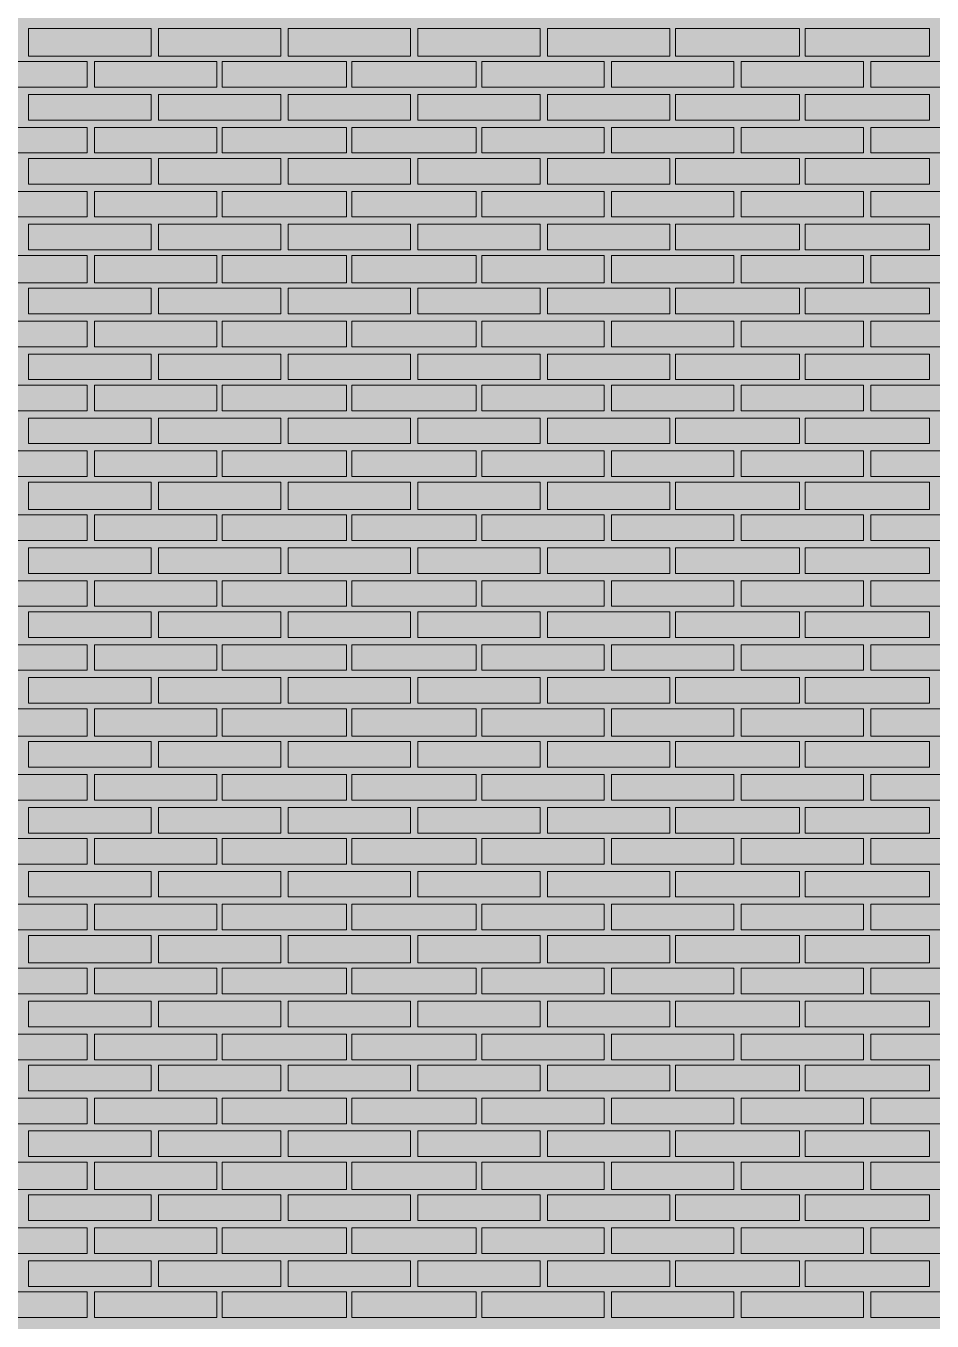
# Model space of a CAD drawing. Header units: millimetres. Extents: x -28928 to 100580, y -22867 to 36490.
# Drawn here: x 65844 to 67942, y -3038 to -40 of the extents above; entities that cross this region are included whole.
import ezdxf

# ---------------------------------------------------------------- set-up
doc = ezdxf.new("R2010")
doc.units = ezdxf.units.MM
doc.layers.add('PDF _Геометрия', color=7, linetype='Continuous', true_color=0x8f8e8d)
doc.layers.add('PDF _Сплошная заливка', color=7, linetype='Continuous', true_color=0xffffff)

msp = doc.modelspace()

# ---------------------------------------------------------------- hatches: boundary and pattern name
at = {"layer": 'PDF _Сплошная заливка', "true_color": 0xdcd6cf, "transparency": 33554559}
msp.add_hatch(color=254, dxfattribs=at).paths.add_polyline_path([(60798.4, -2005.5), (60798.4, -4713.2), (70224.5, -4713.2), (70224.5, -1464), (74070.3, -1464), (74070.3, -4713.2), (82294.9, -4713.2), (82294.9, 9028.4), (55763.7, 9028.4), (55763.7, -4713.2), (56851.1, -4713.2), (56851.1, -1464), (58251.4, -1464), (58251.4, -4713.2), (59499.5, -4713.2), (59499.5, -2005.5)])

# ---------------------------------------------------------------- linework, layer by layer
at = {"layer": 'PDF _Геометрия', "lineweight": 9}
for points in [[(66133.4, -110.1), (65993.7, -110.1), (65849.9, -110.1), (65849.9, -46.6), (65993.7, -46.6), (66133.4, -46.6)], [(66433.7, -110.1), (66294.1, -110.1), (66150.3, -110.1), (66150.3, -46.6), (66294.1, -46.6), (66433.7, -46.6)], [(66734.1, -110.1), (66590.3, -110.1), (66450.7, -110.1), (66450.7, -46.6), (66590.3, -46.6), (66734.1, -46.6)], [(67034.5, -110.1), (66890.7, -110.1), (66751.1, -110.1), (66751.1, -46.6), (66890.7, -46.6), (67034.5, -46.6)], [(67334.9, -110.1), (67191.1, -110.1), (67051.4, -110.1), (67051.4, -46.6), (67191.1, -46.6), (67334.9, -46.6)], [(67635.3, -110.1), (67491.4, -110.1), (67347.6, -110.1), (67347.6, -46.6), (67491.4, -46.6), (67635.3, -46.6)], [(67935.7, -110.1), (67791.8, -110.1), (67648, -110.1), (67648, -46.6), (67791.8, -46.6), (67935.7, -46.6)], [(65985.3, -122.8), (65985.3, -182), (65701.8, -182), (65701.8, -122.8)], [(66285.7, -122.8), (66285.7, -182), (66002.2, -182), (66002.2, -122.8)], [(66586.1, -122.8), (66586.1, -182), (66298.4, -182), (66298.4, -122.8)], [(66886.4, -122.8), (66886.4, -182), (66598.7, -182), (66598.7, -122.8)], [(67182.6, -122.8), (67182.6, -182), (66899.1, -182), (66899.1, -122.8)], [(67483, -122.8), (67483, -182), (67199.5, -182), (67199.5, -122.8)], [(67783.4, -122.8), (67783.4, -182), (67499.9, -182), (67499.9, -122.8)], [(68083.7, -122.8), (68083.7, -182), (67800.3, -182), (67800.3, -122.8)], [(66133.4, -258.2), (65993.7, -258.2), (65849.9, -258.2), (65849.9, -199), (65993.7, -199), (66133.4, -199)], [(66433.7, -258.2), (66294.1, -258.2), (66150.3, -258.2), (66150.3, -199), (66294.1, -199), (66433.7, -199)], [(66734.1, -258.2), (66590.3, -258.2), (66450.7, -258.2), (66450.7, -199), (66590.3, -199), (66734.1, -199)], [(67034.5, -258.2), (66890.7, -258.2), (66751.1, -258.2), (66751.1, -199), (66890.7, -199), (67034.5, -199)], [(67334.9, -258.2), (67191.1, -258.2), (67051.4, -258.2), (67051.4, -199), (67191.1, -199), (67334.9, -199)], [(67635.3, -258.2), (67491.4, -258.2), (67347.6, -258.2), (67347.6, -199), (67491.4, -199), (67635.3, -199)], [(67935.7, -258.2), (67791.8, -258.2), (67648, -258.2), (67648, -199), (67791.8, -199), (67935.7, -199)], [(65985.3, -275.1), (65985.3, -334.3), (65701.8, -334.3), (65701.8, -275.1)], [(66285.7, -275.1), (66285.7, -334.3), (66002.2, -334.3), (66002.2, -275.1)], [(66586.1, -275.1), (66586.1, -334.3), (66298.4, -334.3), (66298.4, -275.1)], [(66886.4, -275.1), (66886.4, -334.3), (66598.7, -334.3), (66598.7, -275.1)], [(67182.6, -275.1), (67182.6, -334.3), (66899.1, -334.3), (66899.1, -275.1)], [(67483, -275.1), (67483, -334.3), (67199.5, -334.3), (67199.5, -275.1)], [(67783.4, -275.1), (67783.4, -334.3), (67499.9, -334.3), (67499.9, -275.1)], [(68083.7, -275.1), (68083.7, -334.3), (67800.3, -334.3), (67800.3, -275.1)], [(66133.4, -406.3), (65993.7, -406.3), (65849.9, -406.3), (65849.9, -347), (65993.7, -347), (66133.4, -347)], [(66433.7, -406.3), (66294.1, -406.3), (66150.3, -406.3), (66150.3, -347), (66294.1, -347), (66433.7, -347)], [(66734.1, -406.3), (66590.3, -406.3), (66450.7, -406.3), (66450.7, -347), (66590.3, -347), (66734.1, -347)], [(67034.5, -406.3), (66890.7, -406.3), (66751.1, -406.3), (66751.1, -347), (66890.7, -347), (67034.5, -347)], [(67334.9, -406.3), (67191.1, -406.3), (67051.4, -406.3), (67051.4, -347), (67191.1, -347), (67334.9, -347)], [(67635.3, -406.3), (67491.4, -406.3), (67347.6, -406.3), (67347.6, -347), (67491.4, -347), (67635.3, -347)], [(67935.7, -406.3), (67791.8, -406.3), (67648, -406.3), (67648, -347), (67791.8, -347), (67935.7, -347)], [(65985.3, -423.2), (65985.3, -482.4), (65701.8, -482.4), (65701.8, -423.2)], [(66285.7, -423.2), (66285.7, -482.4), (66002.2, -482.4), (66002.2, -423.2)], [(66586.1, -423.2), (66586.1, -482.4), (66298.4, -482.4), (66298.4, -423.2)], [(66886.4, -423.2), (66886.4, -482.4), (66598.7, -482.4), (66598.7, -423.2)], [(67182.6, -423.2), (67182.6, -482.4), (66899.1, -482.4), (66899.1, -423.2)], [(67483, -423.2), (67483, -482.4), (67199.5, -482.4), (67199.5, -423.2)], [(67783.4, -423.2), (67783.4, -482.4), (67499.9, -482.4), (67499.9, -423.2)], [(68083.7, -423.2), (68083.7, -482.4), (67800.3, -482.4), (67800.3, -423.2)], [(66133.4, -558.6), (65993.7, -558.6), (65849.9, -558.6), (65849.9, -499.3), (65993.7, -499.3), (66133.4, -499.3)], [(66433.7, -558.6), (66294.1, -558.6), (66150.3, -558.6), (66150.3, -499.3), (66294.1, -499.3), (66433.7, -499.3)], [(66734.1, -558.6), (66590.3, -558.6), (66450.7, -558.6), (66450.7, -499.3), (66590.3, -499.3), (66734.1, -499.3)], [(67034.5, -558.6), (66890.7, -558.6), (66751.1, -558.6), (66751.1, -499.3), (66890.7, -499.3), (67034.5, -499.3)], [(67334.9, -558.6), (67191.1, -558.6), (67051.4, -558.6), (67051.4, -499.3), (67191.1, -499.3), (67334.9, -499.3)], [(67635.3, -558.6), (67491.4, -558.6), (67347.6, -558.6), (67347.6, -499.3), (67491.4, -499.3), (67635.3, -499.3)], [(67935.7, -558.6), (67791.8, -558.6), (67648, -558.6), (67648, -499.3), (67791.8, -499.3), (67935.7, -499.3)], [(65985.3, -571.3), (65985.3, -634.7), (65701.8, -634.7), (65701.8, -571.3)], [(66285.7, -571.3), (66285.7, -634.7), (66002.2, -634.7), (66002.2, -571.3)], [(66586.1, -571.3), (66586.1, -634.7), (66298.4, -634.7), (66298.4, -571.3)], [(66886.4, -571.3), (66886.4, -634.7), (66598.7, -634.7), (66598.7, -571.3)], [(67182.6, -571.3), (67182.6, -634.7), (66899.1, -634.7), (66899.1, -571.3)], [(67483, -571.3), (67483, -634.7), (67199.5, -634.7), (67199.5, -571.3)], [(67783.4, -571.3), (67783.4, -634.7), (67499.9, -634.7), (67499.9, -571.3)], [(68083.7, -571.3), (68083.7, -634.7), (67800.3, -634.7), (67800.3, -571.3)], [(66133.4, -706.6), (65993.7, -706.6), (65849.9, -706.6), (65849.9, -647.4), (65993.7, -647.4), (66133.4, -647.4)], [(66433.7, -706.6), (66294.1, -706.6), (66150.3, -706.6), (66150.3, -647.4), (66294.1, -647.4), (66433.7, -647.4)], [(66734.1, -706.6), (66590.3, -706.6), (66450.7, -706.6), (66450.7, -647.4), (66590.3, -647.4), (66734.1, -647.4)], [(67034.5, -706.6), (66890.7, -706.6), (66751.1, -706.6), (66751.1, -647.4), (66890.7, -647.4), (67034.5, -647.4)], [(67334.9, -706.6), (67191.1, -706.6), (67051.4, -706.6), (67051.4, -647.4), (67191.1, -647.4), (67334.9, -647.4)], [(67635.3, -706.6), (67491.4, -706.6), (67347.6, -706.6), (67347.6, -647.4), (67491.4, -647.4), (67635.3, -647.4)], [(67935.7, -706.6), (67791.8, -706.6), (67648, -706.6), (67648, -647.4), (67791.8, -647.4), (67935.7, -647.4)], [(65985.3, -723.6), (65985.3, -782.8), (65701.8, -782.8), (65701.8, -723.6)], [(66285.7, -723.6), (66285.7, -782.8), (66002.2, -782.8), (66002.2, -723.6)], [(66586.1, -723.6), (66586.1, -782.8), (66298.4, -782.8), (66298.4, -723.6)], [(66886.4, -723.6), (66886.4, -782.8), (66598.7, -782.8), (66598.7, -723.6)], [(67182.6, -723.6), (67182.6, -782.8), (66899.1, -782.8), (66899.1, -723.6)], [(67483, -723.6), (67483, -782.8), (67199.5, -782.8), (67199.5, -723.6)], [(67783.4, -723.6), (67783.4, -782.8), (67499.9, -782.8), (67499.9, -723.6)], [(68083.7, -723.6), (68083.7, -782.8), (67800.3, -782.8), (67800.3, -723.6)], [(66133.4, -859), (65993.7, -859), (65849.9, -859), (65849.9, -799.7), (65993.7, -799.7), (66133.4, -799.7)], [(66433.7, -859), (66294.1, -859), (66150.3, -859), (66150.3, -799.7), (66294.1, -799.7), (66433.7, -799.7)], [(66734.1, -859), (66590.3, -859), (66450.7, -859), (66450.7, -799.7), (66590.3, -799.7), (66734.1, -799.7)], [(67034.5, -859), (66890.7, -859), (66751.1, -859), (66751.1, -799.7), (66890.7, -799.7), (67034.5, -799.7)], [(67334.9, -859), (67191.1, -859), (67051.4, -859), (67051.4, -799.7), (67191.1, -799.7), (67334.9, -799.7)], [(67635.3, -859), (67491.4, -859), (67347.6, -859), (67347.6, -799.7), (67491.4, -799.7), (67635.3, -799.7)], [(67935.7, -859), (67791.8, -859), (67648, -859), (67648, -799.7), (67791.8, -799.7), (67935.7, -799.7)], [(65985.3, -871.6), (65985.3, -930.9), (65701.8, -930.9), (65701.8, -871.6)], [(66285.7, -871.6), (66285.7, -930.9), (66002.2, -930.9), (66002.2, -871.6)], [(66586.1, -871.6), (66586.1, -930.9), (66298.4, -930.9), (66298.4, -871.6)], [(66886.4, -871.6), (66886.4, -930.9), (66598.7, -930.9), (66598.7, -871.6)], [(67182.6, -871.6), (67182.6, -930.9), (66899.1, -930.9), (66899.1, -871.6)], [(67483, -871.6), (67483, -930.9), (67199.5, -930.9), (67199.5, -871.6)], [(67783.4, -871.6), (67783.4, -930.9), (67499.9, -930.9), (67499.9, -871.6)], [(68083.7, -871.6), (68083.7, -930.9), (67800.3, -930.9), (67800.3, -871.6)], [(66133.4, -1007), (65993.7, -1007), (65849.9, -1007), (65849.9, -947.8), (65993.7, -947.8), (66133.4, -947.8)], [(66433.7, -1007), (66294.1, -1007), (66150.3, -1007), (66150.3, -947.8), (66294.1, -947.8), (66433.7, -947.8)], [(66734.1, -1007), (66590.3, -1007), (66450.7, -1007), (66450.7, -947.8), (66590.3, -947.8), (66734.1, -947.8)], [(67034.5, -1007), (66890.7, -1007), (66751.1, -1007), (66751.1, -947.8), (66890.7, -947.8), (67034.5, -947.8)], [(67334.9, -1007), (67191.1, -1007), (67051.4, -1007), (67051.4, -947.8), (67191.1, -947.8), (67334.9, -947.8)], [(67635.3, -1007), (67491.4, -1007), (67347.6, -1007), (67347.6, -947.8), (67491.4, -947.8), (67635.3, -947.8)], [(67935.7, -1007), (67791.8, -1007), (67648, -1007), (67648, -947.8), (67791.8, -947.8), (67935.7, -947.8)], [(65985.3, -1024), (65985.3, -1083.2), (65701.8, -1083.2), (65701.8, -1024)], [(66285.7, -1024), (66285.7, -1083.2), (66002.2, -1083.2), (66002.2, -1024)], [(66586.1, -1024), (66586.1, -1083.2), (66298.4, -1083.2), (66298.4, -1024)], [(66886.4, -1024), (66886.4, -1083.2), (66598.7, -1083.2), (66598.7, -1024)], [(67182.6, -1024), (67182.6, -1083.2), (66899.1, -1083.2), (66899.1, -1024)], [(67483, -1024), (67483, -1083.2), (67199.5, -1083.2), (67199.5, -1024)], [(67783.4, -1024), (67783.4, -1083.2), (67499.9, -1083.2), (67499.9, -1024)], [(68083.7, -1024), (68083.7, -1083.2), (67800.3, -1083.2), (67800.3, -1024)], [(66133.4, -1159.3), (65993.7, -1159.3), (65849.9, -1159.3), (65849.9, -1095.9), (65993.7, -1095.9), (66133.4, -1095.9)], [(66433.7, -1159.3), (66294.1, -1159.3), (66150.3, -1159.3), (66150.3, -1095.9), (66294.1, -1095.9), (66433.7, -1095.9)], [(66734.1, -1159.3), (66590.3, -1159.3), (66450.7, -1159.3), (66450.7, -1095.9), (66590.3, -1095.9), (66734.1, -1095.9)], [(67034.5, -1159.3), (66890.7, -1159.3), (66751.1, -1159.3), (66751.1, -1095.9), (66890.7, -1095.9), (67034.5, -1095.9)], [(67334.9, -1159.3), (67191.1, -1159.3), (67051.4, -1159.3), (67051.4, -1095.9), (67191.1, -1095.9), (67334.9, -1095.9)], [(67635.3, -1159.3), (67491.4, -1159.3), (67347.6, -1159.3), (67347.6, -1095.9), (67491.4, -1095.9), (67635.3, -1095.9)], [(67935.7, -1159.3), (67791.8, -1159.3), (67648, -1159.3), (67648, -1095.9), (67791.8, -1095.9), (67935.7, -1095.9)], [(65985.3, -1172), (65985.3, -1231.3), (65701.8, -1231.3), (65701.8, -1172)], [(66285.7, -1172), (66285.7, -1231.3), (66002.2, -1231.3), (66002.2, -1172)], [(66586.1, -1172), (66586.1, -1231.3), (66298.4, -1231.3), (66298.4, -1172)], [(66886.4, -1172), (66886.4, -1231.3), (66598.7, -1231.3), (66598.7, -1172)], [(67182.6, -1172), (67182.6, -1231.3), (66899.1, -1231.3), (66899.1, -1172)], [(67483, -1172), (67483, -1231.3), (67199.5, -1231.3), (67199.5, -1172)], [(67783.4, -1172), (67783.4, -1231.3), (67499.9, -1231.3), (67499.9, -1172)], [(68083.7, -1172), (68083.7, -1231.3), (67800.3, -1231.3), (67800.3, -1172)], [(66133.4, -1307.4), (65993.7, -1307.4), (65849.9, -1307.4), (65849.9, -1248.2), (65993.7, -1248.2), (66133.4, -1248.2)], [(66433.7, -1307.4), (66294.1, -1307.4), (66150.3, -1307.4), (66150.3, -1248.2), (66294.1, -1248.2), (66433.7, -1248.2)], [(66734.1, -1307.4), (66590.3, -1307.4), (66450.7, -1307.4), (66450.7, -1248.2), (66590.3, -1248.2), (66734.1, -1248.2)], [(67034.5, -1307.4), (66890.7, -1307.4), (66751.1, -1307.4), (66751.1, -1248.2), (66890.7, -1248.2), (67034.5, -1248.2)], [(67334.9, -1307.4), (67191.1, -1307.4), (67051.4, -1307.4), (67051.4, -1248.2), (67191.1, -1248.2), (67334.9, -1248.2)], [(67635.3, -1307.4), (67491.4, -1307.4), (67347.6, -1307.4), (67347.6, -1248.2), (67491.4, -1248.2), (67635.3, -1248.2)], [(67935.7, -1307.4), (67791.8, -1307.4), (67648, -1307.4), (67648, -1248.2), (67791.8, -1248.2), (67935.7, -1248.2)], [(65985.3, -1324.3), (65985.3, -1383.6), (65701.8, -1383.6), (65701.8, -1324.3)], [(66285.7, -1324.3), (66285.7, -1383.6), (66002.2, -1383.6), (66002.2, -1324.3)], [(66586.1, -1324.3), (66586.1, -1383.6), (66298.4, -1383.6), (66298.4, -1324.3)], [(66886.4, -1324.3), (66886.4, -1383.6), (66598.7, -1383.6), (66598.7, -1324.3)], [(67182.6, -1324.3), (67182.6, -1383.6), (66899.1, -1383.6), (66899.1, -1324.3)], [(67483, -1324.3), (67483, -1383.6), (67199.5, -1383.6), (67199.5, -1324.3)], [(67783.4, -1324.3), (67783.4, -1383.6), (67499.9, -1383.6), (67499.9, -1324.3)], [(68083.7, -1324.3), (68083.7, -1383.6), (67800.3, -1383.6), (67800.3, -1324.3)], [(66133.4, -1455.5), (65993.7, -1455.5), (65849.9, -1455.5), (65849.9, -1396.3), (65993.7, -1396.3), (66133.4, -1396.3)], [(66433.7, -1455.5), (66294.1, -1455.5), (66150.3, -1455.5), (66150.3, -1396.3), (66294.1, -1396.3), (66433.7, -1396.3)], [(66734.1, -1455.5), (66590.3, -1455.5), (66450.7, -1455.5), (66450.7, -1396.3), (66590.3, -1396.3), (66734.1, -1396.3)], [(67034.5, -1455.5), (66890.7, -1455.5), (66751.1, -1455.5), (66751.1, -1396.3), (66890.7, -1396.3), (67034.5, -1396.3)], [(67334.9, -1455.5), (67191.1, -1455.5), (67051.4, -1455.5), (67051.4, -1396.3), (67191.1, -1396.3), (67334.9, -1396.3)], [(67635.3, -1455.5), (67491.4, -1455.5), (67347.6, -1455.5), (67347.6, -1396.3), (67491.4, -1396.3), (67635.3, -1396.3)], [(67935.7, -1455.5), (67791.8, -1455.5), (67648, -1455.5), (67648, -1396.3), (67791.8, -1396.3), (67935.7, -1396.3)], [(65985.3, -1472.4), (65985.3, -1531.6), (65701.8, -1531.6), (65701.8, -1472.4)], [(66285.7, -1472.4), (66285.7, -1531.6), (66002.2, -1531.6), (66002.2, -1472.4)], [(66586.1, -1472.4), (66586.1, -1531.6), (66298.4, -1531.6), (66298.4, -1472.4)], [(66886.4, -1472.4), (66886.4, -1531.6), (66598.7, -1531.6), (66598.7, -1472.4)], [(67182.6, -1472.4), (67182.6, -1531.6), (66899.1, -1531.6), (66899.1, -1472.4)], [(67483, -1472.4), (67483, -1531.6), (67199.5, -1531.6), (67199.5, -1472.4)], [(67783.4, -1472.4), (67783.4, -1531.6), (67499.9, -1531.6), (67499.9, -1472.4)], [(68083.7, -1472.4), (68083.7, -1531.6), (67800.3, -1531.6), (67800.3, -1472.4)], [(66133.4, -1607.8), (65993.7, -1607.8), (65849.9, -1607.8), (65849.9, -1548.6), (65993.7, -1548.6), (66133.4, -1548.6)], [(66433.7, -1607.8), (66294.1, -1607.8), (66150.3, -1607.8), (66150.3, -1548.6), (66294.1, -1548.6), (66433.7, -1548.6)], [(66734.1, -1607.8), (66590.3, -1607.8), (66450.7, -1607.8), (66450.7, -1548.6), (66590.3, -1548.6), (66734.1, -1548.6)], [(67034.5, -1607.8), (66890.7, -1607.8), (66751.1, -1607.8), (66751.1, -1548.6), (66890.7, -1548.6), (67034.5, -1548.6)], [(67334.9, -1607.8), (67191.1, -1607.8), (67051.4, -1607.8), (67051.4, -1548.6), (67191.1, -1548.6), (67334.9, -1548.6)], [(67635.3, -1607.8), (67491.4, -1607.8), (67347.6, -1607.8), (67347.6, -1548.6), (67491.4, -1548.6), (67635.3, -1548.6)], [(67935.7, -1607.8), (67791.8, -1607.8), (67648, -1607.8), (67648, -1548.6), (67791.8, -1548.6), (67935.7, -1548.6)], [(65985.3, -1620.5), (65985.3, -1684), (65701.8, -1684), (65701.8, -1620.5)], [(66285.7, -1620.5), (66285.7, -1684), (66002.2, -1684), (66002.2, -1620.5)], [(66586.1, -1620.5), (66586.1, -1684), (66298.4, -1684), (66298.4, -1620.5)], [(66886.4, -1620.5), (66886.4, -1684), (66598.7, -1684), (66598.7, -1620.5)], [(67182.6, -1620.5), (67182.6, -1684), (66899.1, -1684), (66899.1, -1620.5)], [(67483, -1620.5), (67483, -1684), (67199.5, -1684), (67199.5, -1620.5)], [(67783.4, -1620.5), (67783.4, -1684), (67499.9, -1684), (67499.9, -1620.5)], [(68083.7, -1620.5), (68083.7, -1684), (67800.3, -1684), (67800.3, -1620.5)], [(66133.4, -1755.9), (65993.7, -1755.9), (65849.9, -1755.9), (65849.9, -1696.6), (65993.7, -1696.6), (66133.4, -1696.6)], [(66433.7, -1755.9), (66294.1, -1755.9), (66150.3, -1755.9), (66150.3, -1696.6), (66294.1, -1696.6), (66433.7, -1696.6)], [(66734.1, -1755.9), (66590.3, -1755.9), (66450.7, -1755.9), (66450.7, -1696.6), (66590.3, -1696.6), (66734.1, -1696.6)], [(67034.5, -1755.9), (66890.7, -1755.9), (66751.1, -1755.9), (66751.1, -1696.6), (66890.7, -1696.6), (67034.5, -1696.6)], [(67334.9, -1755.9), (67191.1, -1755.9), (67051.4, -1755.9), (67051.4, -1696.6), (67191.1, -1696.6), (67334.9, -1696.6)], [(67635.3, -1755.9), (67491.4, -1755.9), (67347.6, -1755.9), (67347.6, -1696.6), (67491.4, -1696.6), (67635.3, -1696.6)], [(67935.7, -1755.9), (67791.8, -1755.9), (67648, -1755.9), (67648, -1696.6), (67791.8, -1696.6), (67935.7, -1696.6)], [(65985.3, -1772.8), (65985.3, -1832), (65701.8, -1832), (65701.8, -1772.8)], [(66285.7, -1772.8), (66285.7, -1832), (66002.2, -1832), (66002.2, -1772.8)], [(66586.1, -1772.8), (66586.1, -1832), (66298.4, -1832), (66298.4, -1772.8)], [(66886.4, -1772.8), (66886.4, -1832), (66598.7, -1832), (66598.7, -1772.8)], [(67182.6, -1772.8), (67182.6, -1832), (66899.1, -1832), (66899.1, -1772.8)], [(67483, -1772.8), (67483, -1832), (67199.5, -1832), (67199.5, -1772.8)], [(67783.4, -1772.8), (67783.4, -1832), (67499.9, -1832), (67499.9, -1772.8)], [(68083.7, -1772.8), (68083.7, -1832), (67800.3, -1832), (67800.3, -1772.8)], [(66133.4, -1908.2), (65993.7, -1908.2), (65849.9, -1908.2), (65849.9, -1849), (65993.7, -1849), (66133.4, -1849)], [(66433.7, -1908.2), (66294.1, -1908.2), (66150.3, -1908.2), (66150.3, -1849), (66294.1, -1849), (66433.7, -1849)], [(66734.1, -1908.2), (66590.3, -1908.2), (66450.7, -1908.2), (66450.7, -1849), (66590.3, -1849), (66734.1, -1849)], [(67034.5, -1908.2), (66890.7, -1908.2), (66751.1, -1908.2), (66751.1, -1849), (66890.7, -1849), (67034.5, -1849)], [(67334.9, -1908.2), (67191.1, -1908.2), (67051.4, -1908.2), (67051.4, -1849), (67191.1, -1849), (67334.9, -1849)], [(67635.3, -1908.2), (67491.4, -1908.2), (67347.6, -1908.2), (67347.6, -1849), (67491.4, -1849), (67635.3, -1849)], [(67935.7, -1908.2), (67791.8, -1908.2), (67648, -1908.2), (67648, -1849), (67791.8, -1849), (67935.7, -1849)], [(65985.3, -1920.9), (65985.3, -1980.1), (65701.8, -1980.1), (65701.8, -1920.9)], [(66285.7, -1920.9), (66285.7, -1980.1), (66002.2, -1980.1), (66002.2, -1920.9)], [(66586.1, -1920.9), (66586.1, -1980.1), (66298.4, -1980.1), (66298.4, -1920.9)], [(66886.4, -1920.9), (66886.4, -1980.1), (66598.7, -1980.1), (66598.7, -1920.9)], [(67182.6, -1920.9), (67182.6, -1980.1), (66899.1, -1980.1), (66899.1, -1920.9)], [(67483, -1920.9), (67483, -1980.1), (67199.5, -1980.1), (67199.5, -1920.9)], [(67783.4, -1920.9), (67783.4, -1980.1), (67499.9, -1980.1), (67499.9, -1920.9)], [(68083.7, -1920.9), (68083.7, -1980.1), (67800.3, -1980.1), (67800.3, -1920.9)], [(66133.4, -2056.3), (65993.7, -2056.3), (65849.9, -2056.3), (65849.9, -1997), (65993.7, -1997), (66133.4, -1997)], [(66433.7, -2056.3), (66294.1, -2056.3), (66150.3, -2056.3), (66150.3, -1997), (66294.1, -1997), (66433.7, -1997)], [(66734.1, -2056.3), (66590.3, -2056.3), (66450.7, -2056.3), (66450.7, -1997), (66590.3, -1997), (66734.1, -1997)], [(67034.5, -2056.3), (66890.7, -2056.3), (66751.1, -2056.3), (66751.1, -1997), (66890.7, -1997), (67034.5, -1997)], [(67334.9, -2056.3), (67191.1, -2056.3), (67051.4, -2056.3), (67051.4, -1997), (67191.1, -1997), (67334.9, -1997)], [(67635.3, -2056.3), (67491.4, -2056.3), (67347.6, -2056.3), (67347.6, -1997), (67491.4, -1997), (67635.3, -1997)], [(67935.7, -2056.3), (67791.8, -2056.3), (67648, -2056.3), (67648, -1997), (67791.8, -1997), (67935.7, -1997)], [(65985.3, -2073.2), (65985.3, -2132.4), (65701.8, -2132.4), (65701.8, -2073.2)], [(66285.7, -2073.2), (66285.7, -2132.4), (66002.2, -2132.4), (66002.2, -2073.2)], [(66586.1, -2073.2), (66586.1, -2132.4), (66298.4, -2132.4), (66298.4, -2073.2)], [(66886.4, -2073.2), (66886.4, -2132.4), (66598.7, -2132.4), (66598.7, -2073.2)], [(67182.6, -2073.2), (67182.6, -2132.4), (66899.1, -2132.4), (66899.1, -2073.2)], [(67483, -2073.2), (67483, -2132.4), (67199.5, -2132.4), (67199.5, -2073.2)], [(67783.4, -2073.2), (67783.4, -2132.4), (67499.9, -2132.4), (67499.9, -2073.2)], [(68083.7, -2073.2), (68083.7, -2132.4), (67800.3, -2132.4), (67800.3, -2073.2)], [(66133.4, -2208.6), (65993.7, -2208.6), (65849.9, -2208.6), (65849.9, -2145.1), (65993.7, -2145.1), (66133.4, -2145.1)], [(66433.7, -2208.6), (66294.1, -2208.6), (66150.3, -2208.6), (66150.3, -2145.1), (66294.1, -2145.1), (66433.7, -2145.1)], [(66734.1, -2208.6), (66590.3, -2208.6), (66450.7, -2208.6), (66450.7, -2145.1), (66590.3, -2145.1), (66734.1, -2145.1)], [(67034.5, -2208.6), (66890.7, -2208.6), (66751.1, -2208.6), (66751.1, -2145.1), (66890.7, -2145.1), (67034.5, -2145.1)], [(67334.9, -2208.6), (67191.1, -2208.6), (67051.4, -2208.6), (67051.4, -2145.1), (67191.1, -2145.1), (67334.9, -2145.1)], [(67635.3, -2208.6), (67491.4, -2208.6), (67347.6, -2208.6), (67347.6, -2145.1), (67491.4, -2145.1), (67635.3, -2145.1)], [(67935.7, -2208.6), (67791.8, -2208.6), (67648, -2208.6), (67648, -2145.1), (67791.8, -2145.1), (67935.7, -2145.1)], [(65985.3, -2221.3), (65985.3, -2280.5), (65701.8, -2280.5), (65701.8, -2221.3)], [(66285.7, -2221.3), (66285.7, -2280.5), (66002.2, -2280.5), (66002.2, -2221.3)], [(66586.1, -2221.3), (66586.1, -2280.5), (66298.4, -2280.5), (66298.4, -2221.3)], [(66886.4, -2221.3), (66886.4, -2280.5), (66598.7, -2280.5), (66598.7, -2221.3)], [(67182.6, -2221.3), (67182.6, -2280.5), (66899.1, -2280.5), (66899.1, -2221.3)], [(67483, -2221.3), (67483, -2280.5), (67199.5, -2280.5), (67199.5, -2221.3)], [(67783.4, -2221.3), (67783.4, -2280.5), (67499.9, -2280.5), (67499.9, -2221.3)], [(68083.7, -2221.3), (68083.7, -2280.5), (67800.3, -2280.5), (67800.3, -2221.3)], [(66133.4, -2356.6), (65993.7, -2356.6), (65849.9, -2356.6), (65849.9, -2297.4), (65993.7, -2297.4), (66133.4, -2297.4)], [(66433.7, -2356.6), (66294.1, -2356.6), (66150.3, -2356.6), (66150.3, -2297.4), (66294.1, -2297.4), (66433.7, -2297.4)], [(66734.1, -2356.6), (66590.3, -2356.6), (66450.7, -2356.6), (66450.7, -2297.4), (66590.3, -2297.4), (66734.1, -2297.4)], [(67034.5, -2356.6), (66890.7, -2356.6), (66751.1, -2356.6), (66751.1, -2297.4), (66890.7, -2297.4), (67034.5, -2297.4)], [(67334.9, -2356.6), (67191.1, -2356.6), (67051.4, -2356.6), (67051.4, -2297.4), (67191.1, -2297.4), (67334.9, -2297.4)], [(67635.3, -2356.6), (67491.4, -2356.6), (67347.6, -2356.6), (67347.6, -2297.4), (67491.4, -2297.4), (67635.3, -2297.4)], [(67935.7, -2356.6), (67791.8, -2356.6), (67648, -2356.6), (67648, -2297.4), (67791.8, -2297.4), (67935.7, -2297.4)], [(65985.3, -2373.6), (65985.3, -2432.8), (65701.8, -2432.8), (65701.8, -2373.6)], [(66285.7, -2373.6), (66285.7, -2432.8), (66002.2, -2432.8), (66002.2, -2373.6)], [(66586.1, -2373.6), (66586.1, -2432.8), (66298.4, -2432.8), (66298.4, -2373.6)], [(66886.4, -2373.6), (66886.4, -2432.8), (66598.7, -2432.8), (66598.7, -2373.6)], [(67182.6, -2373.6), (67182.6, -2432.8), (66899.1, -2432.8), (66899.1, -2373.6)], [(67483, -2373.6), (67483, -2432.8), (67199.5, -2432.8), (67199.5, -2373.6)], [(67783.4, -2373.6), (67783.4, -2432.8), (67499.9, -2432.8), (67499.9, -2373.6)], [(68083.7, -2373.6), (68083.7, -2432.8), (67800.3, -2432.8), (67800.3, -2373.6)], [(66133.4, -2504.7), (65993.7, -2504.7), (65849.9, -2504.7), (65849.9, -2445.5), (65993.7, -2445.5), (66133.4, -2445.5)], [(66433.7, -2504.7), (66294.1, -2504.7), (66150.3, -2504.7), (66150.3, -2445.5), (66294.1, -2445.5), (66433.7, -2445.5)], [(66734.1, -2504.7), (66590.3, -2504.7), (66450.7, -2504.7), (66450.7, -2445.5), (66590.3, -2445.5), (66734.1, -2445.5)], [(67034.5, -2504.7), (66890.7, -2504.7), (66751.1, -2504.7), (66751.1, -2445.5), (66890.7, -2445.5), (67034.5, -2445.5)], [(67334.9, -2504.7), (67191.1, -2504.7), (67051.4, -2504.7), (67051.4, -2445.5), (67191.1, -2445.5), (67334.9, -2445.5)], [(67635.3, -2504.7), (67491.4, -2504.7), (67347.6, -2504.7), (67347.6, -2445.5), (67491.4, -2445.5), (67635.3, -2445.5)], [(67935.7, -2504.7), (67791.8, -2504.7), (67648, -2504.7), (67648, -2445.5), (67791.8, -2445.5), (67935.7, -2445.5)], [(65985.3, -2521.6), (65985.3, -2580.9), (65701.8, -2580.9), (65701.8, -2521.6)], [(66285.7, -2521.6), (66285.7, -2580.9), (66002.2, -2580.9), (66002.2, -2521.6)], [(66586.1, -2521.6), (66586.1, -2580.9), (66298.4, -2580.9), (66298.4, -2521.6)], [(66886.4, -2521.6), (66886.4, -2580.9), (66598.7, -2580.9), (66598.7, -2521.6)], [(67182.6, -2521.6), (67182.6, -2580.9), (66899.1, -2580.9), (66899.1, -2521.6)], [(67483, -2521.6), (67483, -2580.9), (67199.5, -2580.9), (67199.5, -2521.6)], [(67783.4, -2521.6), (67783.4, -2580.9), (67499.9, -2580.9), (67499.9, -2521.6)], [(68083.7, -2521.6), (68083.7, -2580.9), (67800.3, -2580.9), (67800.3, -2521.6)], [(66133.4, -2657), (65993.7, -2657), (65849.9, -2657), (65849.9, -2597.8), (65993.7, -2597.8), (66133.4, -2597.8)], [(66433.7, -2657), (66294.1, -2657), (66150.3, -2657), (66150.3, -2597.8), (66294.1, -2597.8), (66433.7, -2597.8)], [(66734.1, -2657), (66590.3, -2657), (66450.7, -2657), (66450.7, -2597.8), (66590.3, -2597.8), (66734.1, -2597.8)], [(67034.5, -2657), (66890.7, -2657), (66751.1, -2657), (66751.1, -2597.8), (66890.7, -2597.8), (67034.5, -2597.8)], [(67334.9, -2657), (67191.1, -2657), (67051.4, -2657), (67051.4, -2597.8), (67191.1, -2597.8), (67334.9, -2597.8)], [(67635.3, -2657), (67491.4, -2657), (67347.6, -2657), (67347.6, -2597.8), (67491.4, -2597.8), (67635.3, -2597.8)], [(67935.7, -2657), (67791.8, -2657), (67648, -2657), (67648, -2597.8), (67791.8, -2597.8), (67935.7, -2597.8)], [(65985.3, -2669.7), (65985.3, -2733.2), (65701.8, -2733.2), (65701.8, -2669.7)], [(66285.7, -2669.7), (66285.7, -2733.2), (66002.2, -2733.2), (66002.2, -2669.7)], [(66586.1, -2669.7), (66586.1, -2733.2), (66298.4, -2733.2), (66298.4, -2669.7)], [(66886.4, -2669.7), (66886.4, -2733.2), (66598.7, -2733.2), (66598.7, -2669.7)], [(67182.6, -2669.7), (67182.6, -2733.2), (66899.1, -2733.2), (66899.1, -2669.7)], [(67483, -2669.7), (67483, -2733.2), (67199.5, -2733.2), (67199.5, -2669.7)], [(67783.4, -2669.7), (67783.4, -2733.2), (67499.9, -2733.2), (67499.9, -2669.7)], [(68083.7, -2669.7), (68083.7, -2733.2), (67800.3, -2733.2), (67800.3, -2669.7)], [(66133.4, -2805.1), (65993.7, -2805.1), (65849.9, -2805.1), (65849.9, -2745.9), (65993.7, -2745.9), (66133.4, -2745.9)], [(66433.7, -2805.1), (66294.1, -2805.1), (66150.3, -2805.1), (66150.3, -2745.9), (66294.1, -2745.9), (66433.7, -2745.9)], [(66734.1, -2805.1), (66590.3, -2805.1), (66450.7, -2805.1), (66450.7, -2745.9), (66590.3, -2745.9), (66734.1, -2745.9)], [(67034.5, -2805.1), (66890.7, -2805.1), (66751.1, -2805.1), (66751.1, -2745.9), (66890.7, -2745.9), (67034.5, -2745.9)], [(67334.9, -2805.1), (67191.1, -2805.1), (67051.4, -2805.1), (67051.4, -2745.9), (67191.1, -2745.9), (67334.9, -2745.9)], [(67635.3, -2805.1), (67491.4, -2805.1), (67347.6, -2805.1), (67347.6, -2745.9), (67491.4, -2745.9), (67635.3, -2745.9)], [(67935.7, -2805.1), (67791.8, -2805.1), (67648, -2805.1), (67648, -2745.9), (67791.8, -2745.9), (67935.7, -2745.9)], [(65985.3, -2822), (65985.3, -2881.3), (65701.8, -2881.3), (65701.8, -2822)], [(66285.7, -2822), (66285.7, -2881.3), (66002.2, -2881.3), (66002.2, -2822)], [(66586.1, -2822), (66586.1, -2881.3), (66298.4, -2881.3), (66298.4, -2822)], [(66886.4, -2822), (66886.4, -2881.3), (66598.7, -2881.3), (66598.7, -2822)], [(67182.6, -2822), (67182.6, -2881.3), (66899.1, -2881.3), (66899.1, -2822)], [(67483, -2822), (67483, -2881.3), (67199.5, -2881.3), (67199.5, -2822)], [(67783.4, -2822), (67783.4, -2881.3), (67499.9, -2881.3), (67499.9, -2822)], [(68083.7, -2822), (68083.7, -2881.3), (67800.3, -2881.3), (67800.3, -2822)], [(66133.4, -2957.4), (65993.7, -2957.4), (65849.9, -2957.4), (65849.9, -2898.2), (65993.7, -2898.2), (66133.4, -2898.2)], [(66433.7, -2957.4), (66294.1, -2957.4), (66150.3, -2957.4), (66150.3, -2898.2), (66294.1, -2898.2), (66433.7, -2898.2)], [(66734.1, -2957.4), (66590.3, -2957.4), (66450.7, -2957.4), (66450.7, -2898.2), (66590.3, -2898.2), (66734.1, -2898.2)], [(67034.5, -2957.4), (66890.7, -2957.4), (66751.1, -2957.4), (66751.1, -2898.2), (66890.7, -2898.2), (67034.5, -2898.2)], [(67334.9, -2957.4), (67191.1, -2957.4), (67051.4, -2957.4), (67051.4, -2898.2), (67191.1, -2898.2), (67334.9, -2898.2)], [(67635.3, -2957.4), (67491.4, -2957.4), (67347.6, -2957.4), (67347.6, -2898.2), (67491.4, -2898.2), (67635.3, -2898.2)], [(67935.7, -2957.4), (67791.8, -2957.4), (67648, -2957.4), (67648, -2898.2), (67791.8, -2898.2), (67935.7, -2898.2)], [(65985.3, -2970.1), (65985.3, -3029.3), (65701.8, -3029.3), (65701.8, -2970.1)], [(66285.7, -2970.1), (66285.7, -3029.3), (66002.2, -3029.3), (66002.2, -2970.1)], [(66586.1, -2970.1), (66586.1, -3029.3), (66298.4, -3029.3), (66298.4, -2970.1)], [(66886.4, -2970.1), (66886.4, -3029.3), (66598.7, -3029.3), (66598.7, -2970.1)], [(67182.6, -2970.1), (67182.6, -3029.3), (66899.1, -3029.3), (66899.1, -2970.1)], [(67483, -2970.1), (67483, -3029.3), (67199.5, -3029.3), (67199.5, -2970.1)], [(67783.4, -2970.1), (67783.4, -3029.3), (67499.9, -3029.3), (67499.9, -2970.1)], [(68083.7, -2970.1), (68083.7, -3029.3), (67800.3, -3029.3), (67800.3, -2970.1)]]:
    msp.add_lwpolyline(points, close=True, dxfattribs=at)

doc.saveas('drawing.dxf')
